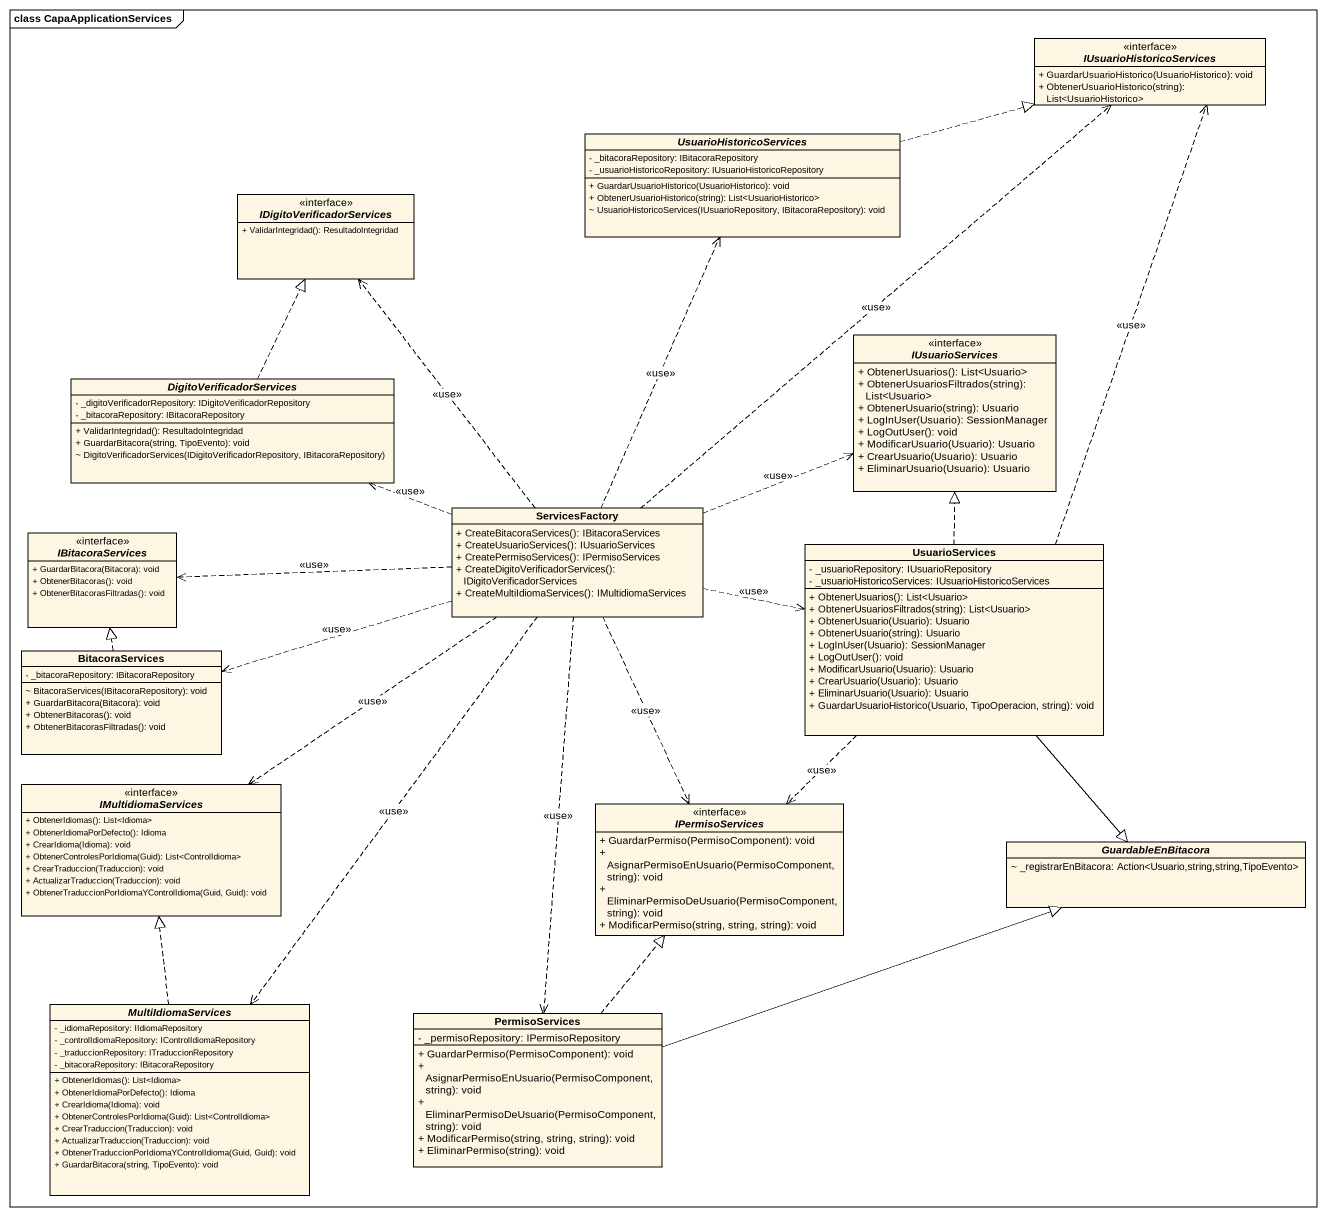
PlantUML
@startuml
mainframe class CapaApplicationServices
hide circle
hide empty members
skinparam classAttributeIconSize 0
interface IUsuarioHistoricoServices {
  + GuardarUsuarioHistorico(UsuarioHistorico): void
  + ObtenerUsuarioHistorico(string): List<UsuarioHistorico>
}
abstract class UsuarioHistoricoServices {
  - _bitacoraRepository: IBitacoraRepository
  - _usuarioHistoricoRepository: IUsuarioHistoricoRepository
  + GuardarUsuarioHistorico(UsuarioHistorico): void
  + ObtenerUsuarioHistorico(string): List<UsuarioHistorico>
  ~ UsuarioHistoricoServices(IUsuarioRepository, IBitacoraRepository): void
}
interface IDigitoVerificadorServices {
  + ValidarIntegridad(): ResultadoIntegridad
}
interface IUsuarioServices {
  + ObtenerUsuarios(): List<Usuario>
  + ObtenerUsuariosFiltrados(string): List<Usuario>
  + ObtenerUsuario(string): Usuario
  + LogInUser(Usuario): SessionManager
  + LogOutUser(): void
  + ModificarUsuario(Usuario): Usuario
  + CrearUsuario(Usuario): Usuario
  + EliminarUsuario(Usuario): Usuario
}
abstract class DigitoVerificadorServices {
  - _digitoVerificadorRepository: IDigitoVerificadorRepository
  - _bitacoraRepository: IBitacoraRepository
  + ValidarIntegridad(): ResultadoIntegridad
  + GuardarBitacora(string, TipoEvento): void
  ~ DigitoVerificadorServices(IDigitoVerificadorRepository, IBitacoraRepository)
}
class ServicesFactory {
  + CreateBitacoraServices(): IBitacoraServices
  + CreateUsuarioServices(): IUsuarioServices
  + CreatePermisoServices(): IPermisoServices
  + CreateDigitoVerificadorServices(): IDigitoVerificadorServices
  + CreateMultiIdiomaServices(): IMultidiomaServices
}
interface IBitacoraServices {
  + GuardarBitacora(Bitacora): void
  + ObtenerBitacoras(): void
  + ObtenerBitacorasFiltradas(): void
}
class UsuarioServices {
  - _usuarioRepository: IUsuarioRepository
  - _usuarioHistoricoServices: IUsuarioHistoricoServices
  + ObtenerUsuarios(): List<Usuario>
  + ObtenerUsuariosFiltrados(string): List<Usuario>
  + ObtenerUsuario(Usuario): Usuario
  + ObtenerUsuario(string): Usuario
  + LogInUser(Usuario): SessionManager
  + LogOutUser(): void
  + ModificarUsuario(Usuario): Usuario
  + CrearUsuario(Usuario): Usuario
  + EliminarUsuario(Usuario): Usuario
  + GuardarUsuarioHistorico(Usuario, TipoOperacion, string): void
}
class BitacoraServices {
  - _bitacoraRepository: IBitacoraRepository
  ~ BitacoraServices(IBitacoraRepository): void
  + GuardarBitacora(Bitacora): void
  + ObtenerBitacoras(): void
  + ObtenerBitacorasFiltradas(): void
}
interface IMultidiomaServices {
  + ObtenerIdiomas(): List<Idioma>
  + ObtenerIdiomaPorDefecto(): Idioma
  + CrearIdioma(Idioma): void
  + ObtenerControlesPorIdioma(Guid): List<ControlIdioma>
  + CrearTraduccion(Traduccion): void
  + ActualizarTraduccion(Traduccion): void
  + ObtenerTraduccionPorIdiomaYControlIdioma(Guid, Guid): void
}
interface IPermisoServices {
  + GuardarPermiso(PermisoComponent): void
  + AsignarPermisoEnUsuario(PermisoComponent, string): void
  + EliminarPermisoDeUsuario(PermisoComponent, string): void
  + ModificarPermiso(string, string, string): void
}
abstract class GuardableEnBitacora {
  ~ _registrarEnBitacora: Action<Usuario,string,string,TipoEvento>
}
abstract class MultiIdiomaServices {
  - _idiomaRepository: IIdiomaRepository
  - _controlIdiomaRepository: IControlIdiomaRepository
  - _traduccionRepository: ITraduccionRepository
  - _bitacoraRepository: IBitacoraRepository
  + ObtenerIdiomas(): List<Idioma>
  + ObtenerIdiomaPorDefecto(): Idioma
  + CrearIdioma(Idioma): void
  + ObtenerControlesPorIdioma(Guid): List<ControlIdioma>
  + CrearTraduccion(Traduccion): void
  + ActualizarTraduccion(Traduccion): void
  + ObtenerTraduccionPorIdiomaYControlIdioma(Guid, Guid): void
  + GuardarBitacora(string, TipoEvento): void
}
class PermisoServices {
  - _permisoRepository: IPermisoRepository
  + GuardarPermiso(PermisoComponent): void
  + AsignarPermisoEnUsuario(PermisoComponent, string): void
  + EliminarPermisoDeUsuario(PermisoComponent, string): void
  + ModificarPermiso(string, string, string): void
  + EliminarPermiso(string): void
}
UsuarioHistoricoServices .right.|> IUsuarioHistoricoServices
DigitoVerificadorServices .up.|> IDigitoVerificadorServices
ServicesFactory .up.> IUsuarioHistoricoServices : <<use>>
ServicesFactory .up.> UsuarioHistoricoServices : <<use>>
ServicesFactory .up.> IDigitoVerificadorServices : <<use>>
ServicesFactory .right.> IUsuarioServices : <<use>>
ServicesFactory .left.> DigitoVerificadorServices : <<use>>
ServicesFactory .left.> IBitacoraServices : <<use>>
ServicesFactory .right.> UsuarioServices : <<use>>
ServicesFactory .left.> BitacoraServices : <<use>>
ServicesFactory ..> IMultidiomaServices : <<use>>
ServicesFactory ..> IPermisoServices : <<use>>
ServicesFactory ..> MultiIdiomaServices : <<use>>
ServicesFactory ..> PermisoServices : <<use>>
UsuarioServices .up.> IUsuarioHistoricoServices : <<use>>
UsuarioServices .up.|> IUsuarioServices
UsuarioServices ..> IPermisoServices : <<use>>
UsuarioServices --|> GuardableEnBitacora
BitacoraServices .up.|> IBitacoraServices
MultiIdiomaServices .up.|> IMultidiomaServices
PermisoServices .up.|> IPermisoServices
PermisoServices -right-|> GuardableEnBitacora
@enduml
